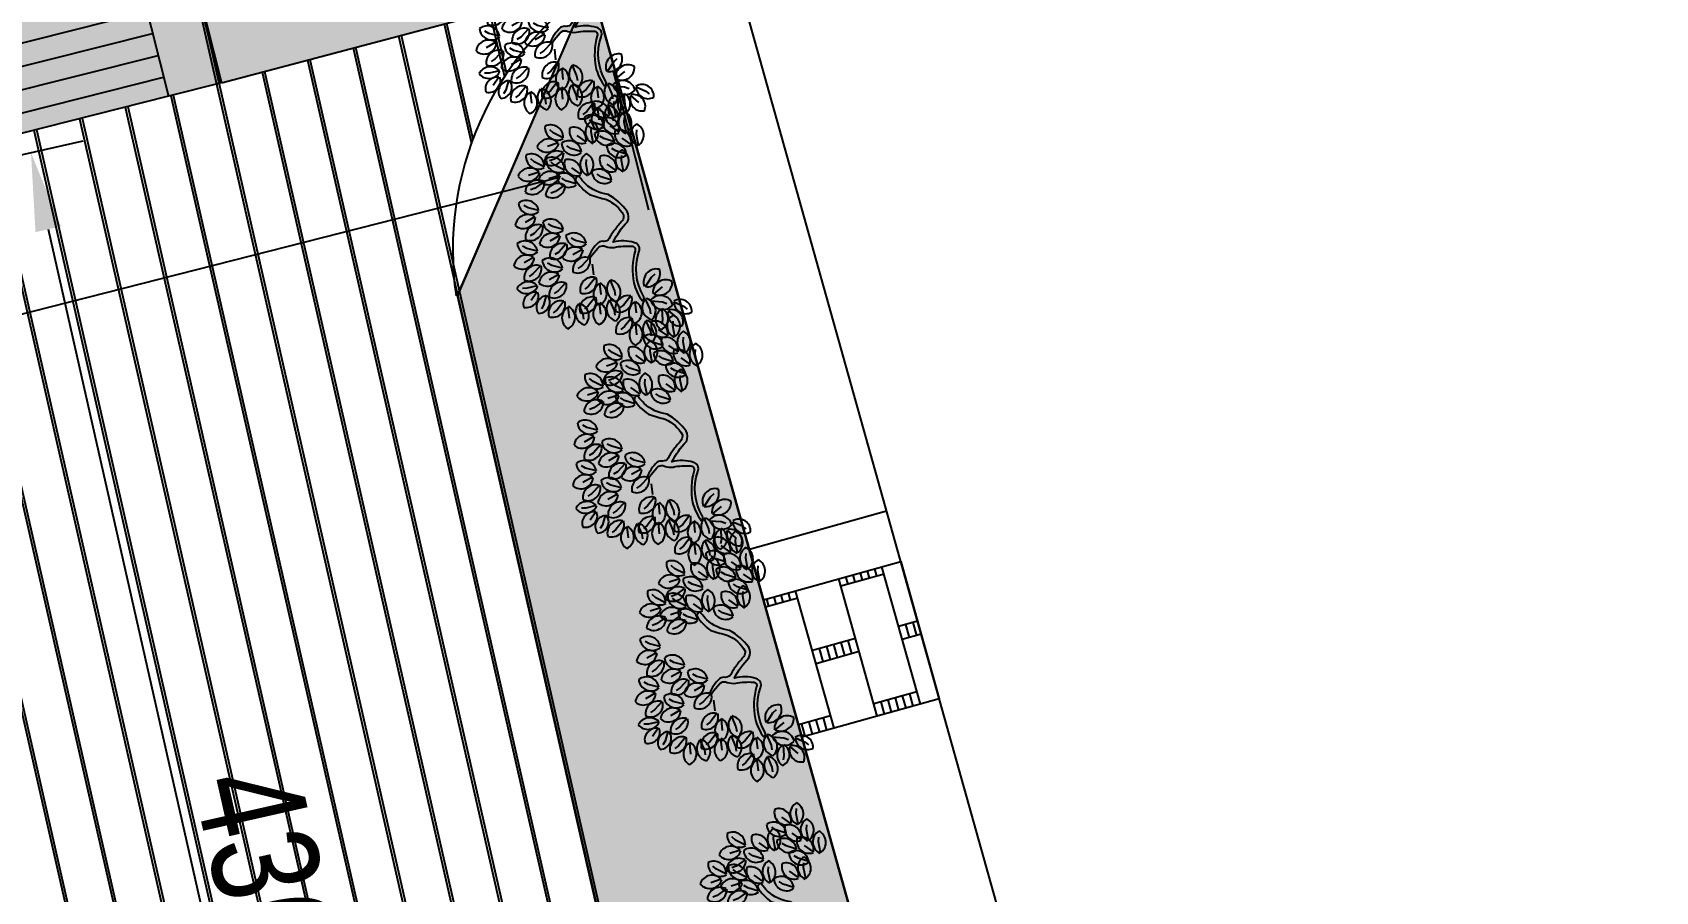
# Model space of a CAD drawing. Header units: millimetres. Extents: x 97194 to 152491, y 18573 to 58496.
# Drawn here: x 147818 to 152370, y 30747 to 33157 of the extents above; entities that cross this region are included whole.
import ezdxf

# ---------------------------------------------------------------- set-up
doc = ezdxf.new("R2010")
doc.units = ezdxf.units.MM
for name, color, linetype in [('dwgmodels.com', 7, 'Continuous'), ('floor hatch', 252, 'Continuous'), ('wall', 5, 'Continuous')]:
    doc.layers.add(name, color=color, linetype=linetype)
doc.styles.add('KOTE', font='romrust.shx', dxfattribs={"width": 0.8})
doc.dimstyles.new('dwgmodels.com100', dxfattribs={"dimscale": 50, "dimtxt": 6, "dimasz": 4.4, "dimexe": 3, "dimexo": 5, "dimgap": 1, "dimtad": 1, "dimtoh": 1, "dimdec": 0, "dimzin": 9, "dimdsep": 46, "dimtxsty": 'KOTE', "dimblk": 'ARCHTICK', "dimcen": 0, "dimdle": 3, "dimclrd": 4, "dimclre": 4, "dimclrt": 3, "dimadec": 0, "dimazin": 0, "dimtfac": 0.6666666666666667, "dimtdec": 0, "dimtix": 1, "dimtmove": 1, "dimatfit": 0, "dimfxl": 1, "dimtvp": 1, "dimtolj": 1, "dimarcsym": 0})

# ---------------------------------------------------------------- blocks, each defined once
blk = doc.blocks.new('вьющиеся')
at = {"layer": 'dwgmodels.com', "true_color": 0x885006}
h = blk.add_hatch(color=34, dxfattribs=at)
edge = h.paths.add_edge_path()
edge.add_arc((59.01893045773613, -1.393516489133617), 18.56894469290684, 353.6493655564673, 454.2706511812595)
edge.add_arc((58.5949873024656, -91.66228948679418), 108.7903849195224, 90.50499530692169, 122.5886893207461)
edge.add_arc((221.0817415534257, -32.30535772075746), 223.4295696316134, 153.7403847532178, 171.6865461801227, ccw=False)
edge.add_arc((-11.07540363713633, 71.22827548654095), 32.12847141369587, 351.6248583297019, 406.1680964990026)
edge.add_arc((-90.5142463856173, -49.65387923173694), 176.3339116694611, 54.78222821312671, 78.23651120619306)
edge.add_arc((-76.73755843726394, 234.9819257966301), 114.1789604827591, 245.37326279673448, 281.19765947896104, ccw=False)
edge.add_arc((488.4318201948772, 1185.397433394312), 1219.351066196604, 238.5914328339075, 239.8331360151765, ccw=False)
edge.add_arc((-149.3877490344021, 140.8324873657584), 4.548328918639369, 58.59143283383933, 154.0151437798957)
edge.add_arc((-140.1557034374855, 136.3327380519695), 14.8185971619865, 154.0151437799126, 193.3444888445926)
edge.add_arc((-57.5312555829878, 256.1672431538536), 156.8727435720315, 231.7853489401637, 252.7503119944708)
edge.add_arc((-926.6394989795081, 29538.00937640079), 29443.15208263465, 271.6009513975933, 271.6971287576019)
edge.add_arc((-64.96092885300459, 5.456854078674951), 102.8343846334329, 47.47827711355421, 84.24352490137949, ccw=False)
edge.add_arc((-21.46795179357287, 70.7858699082717), 28.03494742560232, -10.24267817207948, 21.911910462327512, ccw=False)
edge.add_arc((455.9028264851222, -129.346226064943), 490.2925076159547, 156.5454459024302, 160.3252847691671)
edge.add_arc((161.934117288838, -24.23652702350228), 178.0976152504457, 160.3252847692337, 170.0518323537973)
edge.add_arc((-29.50930375617463, 9.599560086167912), 16.31475369010367, 283.67085360326587, 349.1593795569934, ccw=False)
edge.add_arc((-22.69595212655258, -26.3310979188791), 20.29475453142324, 98.37928229869551, 142.3266056790057)
edge.add_arc((56.3339862578141, -68.85356140830481), 109.8161892488046, 149.9893346214399, 176.7618125076315)
edge.add_line((-53.30686360296386, -62.65037972986829), (-48.13623094506329, -62.18641306086647))
edge.add_line((-48.13623094506329, -62.18641306086647), (-44.90173068943841, -52.01349391404437))
edge.add_line((-44.90173068943841, -52.01349391404437), (-35.43831097519433, -28.92718445955325))
edge.add_arc((-19.254066791691, -35.56134553099764), 17.4911935817179, 110.63384437140971, 157.7105505029729, ccw=False)
edge.add_arc((-17.9824166525359, -38.9384575386357), 21.09979159043791, 84.4018399039104, 110.63384437143841, ccw=False)
edge.add_arc((-15.97654284060991, 39.8978830812739), 57.83720755211228, 270.0519398945743, 294.0573379785903)
edge.add_arc((102.935197613624, -185.1415493711756), 196.851376929325, 104.41019909156, 118.9663686255818, ccw=False)
edge.add_arc((56.61811786123144, -3.733959984423564), 9.628736151955932, -0.8289738519163166, 106.110013433332, ccw=False)
edge.add_arc((256.857797984645, 2.564673686763854), 190.7206418565809, 181.9344361566474, 209.158522078184)
edge.add_arc((209.4064862657979, -17.48112590836899), 139.6286391437563, 211.4628526725496, 234.8588878767945)
edge.add_arc((114.5575023935089, -117.9311187353014), 19.95406616039065, 316.5236384048595, 331.7647026022757)
edge.add_arc((116.4222928059753, -128.58881227647), 15.76208034221561, 4.430263966623673, 44.80068356554362)
edge.add_arc((226.3012011023093, -6.056356655779382), 148.850137117691, 178.9957318862348, 228.4672817552065, ccw=False)
at = {"layer": 'dwgmodels.com', "color": 0}
for p, q in [((-115.5941662728292, 363.7792360187705), (-118.822178833987, 376.6225640379234)), ((-120.6497855252092, 332.5814187822361), (-150.3389716876409, 341.6522647917263)), ((-100.6570280399028, 336.5650866861943), (-115.5941662728292, 363.7792360187705)), ((-74.14287919968774, 329.5982004671787), (-77.37089176084555, 342.4415284863317)), ((-59.20574096676137, 302.3840511346025), (-74.14287919968774, 329.5982004671787)), ((-31.11749261738441, 307.410510722646), (-34.34550517854223, 320.253838741799)), ((-155.841365587592, 302.2111723178641), (-168.6858597794053, 305.4345414650998)), ((-153.862274336323, 274.9535186311805), (-157.0902869018464, 287.7968466503335)), ((-124.7989070442127, 302.5174239145672), (-155.841365587592, 302.2111723178641)), ((-138.9251361077622, 247.7393692996957), (-153.862274336323, 274.9535186311805)), ((-79.19849845206772, 298.4003832306444), (-108.8876846144994, 307.4712292401346)), ((-36.1731118697644, 276.2126934872031), (-65.86229803219612, 285.2835394956019)), ((-16.18035438445804, 280.1963613911612), (-31.11749261738441, 307.410510722646)), ((-254.3845060310996, 239.8209347645279), (-266.5649482136796, 245.0178538486471)), ((-223.677787854147, 235.2574403617), (-254.3845060310996, 239.8209347645279)), ((-158.917893588703, 243.7557013957376), (-188.6070797511347, 252.8265474041364)), ((-114.3900785144506, 268.0301367662723), (-127.2345727062639, 271.253505913508)), ((-83.34761997107125, 268.3363883629754), (-114.3900785144506, 268.0301367662723)), ((-71.36469193214725, 245.8424470217396), (-84.20918612396054, 249.0658161689753)), ((-40.32223338876793, 246.1486986184427), (-71.36469193214725, 245.8424470217396)), ((-48.64246714864566, 225.4060087639191), (-51.87047971416905, 238.2493367819807)), ((-232.5968902689492, 216.9263309068883), (-257.7767127106636, 198.7685622033569)), ((-211.1639762792474, 195.4393768469417), (-229.6945440263225, 170.5326291369674)), ((-194.1094736510859, 213.3854549302741), (-206.9539678428991, 216.6088240775098)), ((-163.0670151120721, 213.6917065269772), (-194.1094736510859, 213.3854549302741)), ((-139.5204788103438, 184.4412369898309), (-142.7484913758672, 197.2845650078925)), ((-124.5833405774174, 157.2270876572547), (-139.5204788103438, 184.4412369898309)), ((-53.69808640102565, 194.2081915273848), (-83.38727256782295, 203.279037536875)), ((-33.70532892008487, 198.1918594313429), (-48.64246714864566, 225.4060087639191)), ((-279.8849180777761, 145.8605662029258), (-292.0653602603561, 151.057485287045)), ((-249.1781999008235, 141.2970718000979), (-279.8849180777761, 145.8605662029258)), ((-229.6945440263225, 170.5326291369674), (-240.029906017342, 162.2530499114037)), ((-222.5177359694935, 154.4058250908238), (-234.6981781520735, 159.6027441749429)), ((-191.811017792541, 149.8423306879959), (-222.5177359694935, 154.4058250908238)), ((-144.5760980627238, 153.2434197532966), (-174.2652842251555, 162.3142657627868)), ((-88.88966646777408, 163.8379450630127), (-101.7341606595874, 167.0613142102484)), ((-57.84720792439475, 164.1441966586244), (-88.88966646777408, 163.8379450630127)), ((-258.0973023156257, 122.9659623463776), (-283.2771247573401, 104.8081936417548)), ((-236.6643883302895, 101.4790082853397), (-255.194956072999, 76.57226057536536)), ((-200.7301202073431, 131.5112212342756), (-225.9099426490575, 113.3534525296527)), ((-179.2972062176414, 110.0242671732376), (-197.8277739603509, 85.1175194632633)), ((-179.7676781251066, 122.8731732889246), (-192.6121723169199, 126.0965424361602)), ((-148.7252195817273, 123.1794248845363), (-179.7676781251066, 122.8731732889246)), ((-255.194956072999, 76.57226057536536), (-265.5303180683841, 68.29268134980157)), ((-197.8277739603509, 85.1175194632633), (-208.1631359557359, 76.83794023769951)), ((-256.6573605494777, 17.51491029290992), (-269.6608640064806, 20.02091059994927)), ((-225.6796719928825, 19.54242949696709), (-256.6573605494777, 17.51491029290992)), ((-230.5242550792609, -0.2593375061151164), (-251.2990757590596, -23.32738571448499)), ((-217.8849620614055, -44.99240636713876), (-226.2376068727899, -55.26880964634256)), ((-205.0352642007492, -16.73265960006756), (-217.8849620614055, -44.99240636713876)), ((-175.2081872968556, -11.14745268450133), (-188.2116907538584, -8.641452378553367)), ((-144.2304987402604, -9.119933481535554), (-175.2081872968556, -11.14745268450133)), ((-149.0750818266388, -28.92170048461776), (-169.8499025064375, -51.98974869189624)), ((-123.5860909481271, -45.39502257857021), (-136.4357888087834, -73.65476934455)), ((-101.8901301621081, -28.23797046029722), (-114.8936336191109, -25.73197015434926)), ((-70.91244160551287, -26.21045125733144), (-101.8901301621081, -28.23797046029722)), ((-224.9086554395471, -91.78400504123783), (-237.91215889655, -89.27800473528987)), ((-193.9309668829519, -89.75648583827206), (-224.9086554395471, -91.78400504123783)), ((-136.4357888087834, -73.65476934455), (-144.7884336201678, -83.9311726248452)), ((-75.75702469189127, -46.01221826041365), (-96.53184537169, -69.08026646769213)), ((-63.11773167403589, -90.74528712034589), (-71.47037648542027, -101.0216904006411)), ((-50.26803381337959, -62.48554035436609), (-63.11773167403589, -90.74528712034589)), ((-36.62167453444272, -77.15842064853132), (-23.88895850458357, -104.5182407723514)), ((124.6151603787002, -90.84605802953956), (132.7593237364927, -59.78681374717053)), ((132.7593237364927, -59.78681374717053), (139.472051514851, -47.8472679867009)), ((153.4852867741865, -103.1697013432604), (170.6180761422293, -76.01327336150644)), ((-198.7755499693303, -109.5582528413543), (-219.550370649129, -132.6263010486327)), ((-173.2865590908186, -126.0315749353067), (-186.1362569514749, -154.2913217012865)), ((-143.3414172352495, -115.3396443877609), (-156.3449206922523, -112.833644081813)), ((-112.3637286786543, -113.3121251847951), (-143.3414172352495, -115.3396443877609)), ((-117.2083117650327, -133.1138921878774), (-137.9831324448314, -156.1819403951558)), ((-16.33634547911061, -109.5899377592032), (-27.00211358028173, -138.7441726709694)), ((-0.1820468358782819, -122.0245104100213), (12.5213125647424, -150.3503410643061)), ((25.18775221829128, -105.3682115128067), (45.84298121331085, -128.5434038006242)), ((45.84298121331085, -128.5434038006242), (51.86673105340742, -140.3368586629695)), ((93.64074022301065, -128.36701978985), (82.9749721262051, -157.5212547005249)), ((135.1648379204125, -124.1452935434536), (155.8200669154321, -147.3204858301797)), ((152.0183818225196, -124.2039354018671), (183.2400551516475, -116.7065247284809)), ((183.2400551516475, -116.7065247284809), (196.9345035351143, -116.9813894702129)), ((207.0864046297647, -134.9783372540442), (234.2064616619173, -146.7018477679558)), ((214.1945353970659, -106.9825632805914), (243.5875890819734, -109.9803269828881)), ((243.5875890819734, -109.9803269828881), (255.3948289117689, -114.3893014427631)), ((-186.1362569514749, -154.2913217012865), (-194.4889017628593, -164.5677249815817)), ((-104.5690187471773, -177.8469610478096), (-112.9216635585617, -188.1233643281048)), ((-91.71932088652102, -149.5872142818298), (-104.5690187471773, -177.8469610478096)), ((-27.00211358028173, -138.7441726709694), (-34.54995814540598, -149.6254033971964)), ((-0.3854704526456771, -162.5105761361665), (-11.0512385538168, -191.6648110468414)), ((15.76882819058665, -174.9451487858933), (28.47218759120733, -203.2709794412694)), ((41.13862724475621, -158.2888498886787), (61.79385623977578, -181.4640421764962)), ((61.79385623977578, -181.4640421764962), (67.81760607987235, -193.2574970388414)), ((82.9749721262051, -157.5212547005249), (75.42712755671528, -168.4024854278432)), ((109.7950388706086, -140.8015924395768), (122.4983982712292, -169.127423094953)), ((155.8200669154321, -147.3204858301797), (161.8438167555287, -159.1139406925249)), ((187.7549530457618, -136.6289253960458), (199.0008161548321, -163.9505057900278)), ((199.0008161548321, -163.9505057900278), (200.6938200283475, -176.4398494894449)), ((-189.5980889138154, -197.8801678024793), (-201.6004116682307, -201.8798234478636)), ((-164.3437400111434, -182.185995761658), (-189.5980889138154, -197.8801678024793)), ((-160.1600254478835, -199.6629078031146), (-168.0351476432843, -226.924927647171)), ((-131.8076971933333, -200.7364695443284), (-130.8383000171016, -228.3860674417992)), ((-80.10486559364654, -200.1022194016441), (-90.77063369045209, -229.256454312319)), ((-63.95056694604864, -212.5367920513709), (-51.24720754542795, -240.8626227067471)), ((-38.58076789624465, -195.8804931552477), (-17.92553890122508, -219.0556854419738)), ((-11.0512385538168, -191.6648110468414), (-18.59908311894105, -202.5460417730683)), ((-17.92553890122508, -219.0556854419738), (-11.90178906112851, -230.849140304319)), ((103.7181056540721, -215.5765442504089), (96.17026108894788, -226.4577749777272)), ((114.3838737552433, -186.4223093397341), (103.7181056540721, -215.5765442504089)), ((130.5381723984756, -198.8568819894608), (143.2415317990963, -227.182712644837)), ((155.9079714526451, -182.2005830933376), (176.5632004476647, -205.3757753800637)), ((176.5632004476647, -205.3757753800637), (182.5869502877613, -217.169230242409)), ((-130.8383000171016, -228.3860674417992), (-133.5863936329115, -240.1192722662854)), ((-90.77063369045209, -229.256454312319), (-98.31847825994191, -240.1376850396373))]:
    blk.add_line(p, q, dxfattribs=at)
at = {"layer": 'dwgmodels.com', "color": 36, "true_color": 0x85390a}
blk.add_lwpolyline([(77.47392851086624, -3.447477021178202), (77.47392851086624, -3.447477021178202), (77.47392851086624, -3.447477021178202), (77.47392851086624, -3.447477021178202, 0.4696121726580291), (57.63613967028505, 17.12386984497061, 0.1409132508738313), (-1.455191522836685e-11, -3.637978807091713e-12, -0.3482981340148051), (-1.455191522836685e-11, -3.637978807091713e-12, -0.0784653410446178), (20.71043752906553, 66.54864123398875, 0.2425871351411804), (11.17500724544516, 94.40494243708963, 0.1026973892221836), (-54.56465750221105, 122.9765800266723, 0.161708903649802), (-54.56465750221105, 122.9765800266723, -0.1575991004966241), (-124.3165071864933, 131.1884835527126, -0.005418005225259402), (-147.0174453940999, 144.7143627636688, 0.442219060232977), (-153.4762868380494, 142.8252629628078, 0.1733112622688968), (-154.5741977519792, 132.9125270128388, 0.09173292553561146), (-104.0497302309523, 106.3503909901447, 0.168063736147816), (-104.0497302309523, 106.3503909901447, 0.0004196529241415106), (-54.64658823076752, 107.7726643939204, -0.161809049034518), (4.541714538368979, 81.24796981495092, -0.141228743120558), (6.120214702401427, 65.80075741739347, 0.01649415389469861), (-5.766019217073335, 35.72533396992003, 0.04246556886753357), (-13.48570058378391, 6.531119221086556, -0.2937875509911392), (-25.65341143999831, -6.252988050167914, 0.1941417902769834), (-38.7594008101878, -13.92776458145454, 0.1173512580353163), (-53.30686360296386, -62.65037972986829), (-48.13623094506329, -62.18641306086647), (-44.90173068943841, -52.01349391404437), (-35.43831097519433, -28.92718445955325, -0.208349497319801), (-25.41786744176352, -19.19218506201651, -0.1149611785277163), (-15.92411213669402, -17.93930070603892, 0.1051280491035865), (7.600832848911523, -12.91546686948277, 0.0001694764037854971), (7.600832848911523, -12.91546686948277, -0.0635988120566426), (53.94631148570625, 5.516662187932525, -0.5037076861044436), (66.24584622766997, -3.873266790036723, -0.0909255998408116), (66.24584622766997, -3.873266790036723, 0.1193493709994717), (90.30622509175737, -90.35968693568793, 0.1024405614970092), (129.037336168185, -131.6606187331527, 0.3784518839008139), (129.037336168185, -131.6606187331527, 0.06659989567669543), (132.1372774659685, -127.3712598748716, 0.1779939691214753), (127.6064712571824, -117.4821778138612, -0.2192767690643543), (77.47392851086624, -3.447477021178202, 0.08994844044933756), (77.47392851086624, -3.447477021189115, -0.2735329866016913), (77.47392851086624, -3.447477021178202, 0.4696121726504104), (57.63613967028505, 17.12386984497061, 0.1409132508751857), (0, 0, 0.4691548417552131), (-1.455191522836685e-11, -3.637978807091713e-12, -10.86774287616251)], format="xyb", dxfattribs=at)
at = {"layer": 'dwgmodels.com', "color": 0}
for centre, major_axis, ratio, start_param, end_param in [((-155.6861974648637, 327.5933884478109), (-25.02429427818629, 25.02429427818629), 0.9999999999999659, 4.068407539953973, 6.117418850913959), ((-98.24495691577613, 369.1238864365987), (24.47824740265721, 24.47824740265721), 0.9999999999998933, 1.618070594528278, 3.827189439670679), ((-129.2344822476007, 357.4399452340986), (25.02429427818936, 25.02429427818936), 0.9999999999998498, 4.866905457718992, 6.915916768668856), ((-156.6992200940585, 287.1942181257582), (-25.02429427818666, 25.02429427818666), 0.9999999999999883, 4.374792422431264, 6.423803733387313), ((-141.6409894620738, 357.5866759366436), (24.47824740265721, 24.47824740265721), 0.9999999999999432, 2.390369003558648, 4.599487848714222), ((-114.2349103917222, 293.4123528962191), (-25.02429427818629, 25.02429427818629), 0.9999999999999659, 4.068407539953973, 6.117418850913959), ((-100.1897023889323, 323.4056403850518), (24.47824740265721, 24.47824740265721), 0.9999999999999432, 2.390369003558648, 4.599487848714222), ((-56.7936698426347, 334.9428508850069), (24.47824740265721, 24.47824740265721), 0.9999999999998933, 1.618070594528278, 3.827189439670679), ((-87.78319517445925, 323.2589096825068), (25.02429427818936, 25.02429427818936), 0.9999999999998498, 4.866905457718992, 6.915916768668856), ((-13.76828326033137, 312.7551611404742), (24.47824740265721, 24.47824740265721), 0.9999999999998933, 1.618070594528278, 3.827189439670679), ((-44.75780859215592, 301.0712199390655), (25.02429427818936, 25.02429427818936), 0.9999999999998498, 4.866905457718992, 6.915916768668856), ((-193.9543055283575, 238.7676710613123), (-25.02429427818629, 25.02429427818629), 0.9999999999999659, 4.068407539953973, 6.117418850913959), ((-152.3544860800466, 320.02695253005), (24.47824740265905, 24.47824740265904), 0.999999999999657, 2.696753886040869, 4.90587273117854), ((-136.5130649836356, 280.2981690490087), (24.47824740265721, 24.47824740265721), 0.9999999999998933, 1.618070594528278, 3.827189439670679), ((-167.5025903110945, 268.6142278465086), (25.02429427818936, 25.02429427818936), 0.9999999999998498, 4.866905457718992, 6.915916768668856), ((-115.2479330209171, 253.0131825741664), (-25.02429427818666, 25.02429427818666), 0.9999999999999883, 4.374792422431264, 6.423803733387313), ((-110.9031990069052, 285.8459169784583), (24.47824740265905, 24.47824740265904), 0.999999999999657, 2.696753886040869, 4.90587273117854), ((-71.2095238094189, 271.2246631527778), (-25.02429427818629, 25.02429427818629), 0.9999999999999659, 4.068407539953973, 6.117418850913959), ((-57.16431580662902, 301.2179506416105), (24.47824740265721, 24.47824740265721), 0.9999999999999432, 2.390369003558648, 4.599487848714222), ((-257.5856898227794, 225.1240898692304), (25.02429427818855, 25.02429427818855), 0.9999999999999354, 5.788187854483414, 7.837199165435041), ((-248.1480762421124, 256.8699023800109), (-24.47824740265613, 24.47824740265613), 0.9999999999998147, 0.9685566645020742, 3.177675509648775), ((-194.9673281575524, 198.3685007392596), (-25.02429427818666, 25.02429427818666), 0.9999999999999883, 4.374792422431264, 6.423803733387313), ((-179.9090975299332, 268.7609585490536), (24.47824740265721, 24.47824740265721), 0.9999999999999432, 2.390369003558648, 4.599487848714222), ((-72.22254643861379, 230.8254928307251), (-25.02429427818666, 25.02429427818666), 0.9999999999999883, 4.374792422431264, 6.423803733387313), ((-67.87781242460187, 263.6582272339256), (24.47824740265905, 24.47824740265904), 0.999999999999657, 2.696753886040869, 4.90587273117854), ((-31.2932577959582, 230.7506591817473), (24.47824740265721, 24.47824740265721), 0.9999999999998933, 1.618070594528278, 3.827189439670679), ((-62.28278312341718, 219.0667179792472), (25.02429427818936, 25.02429427818936), 0.9999999999998498, 4.866905457718992, 6.915916768668856), ((-249.8145335936424, 186.007350221651), (-25.02429427818499, 25.02429427818499), 0.9999999999999725, -1.29349537046307, 0.7555159405006644), ((-265.2059908025403, 215.3325647473212), (-24.47824740265612, 24.47824740265612), 0.9999999999999272, 1.740855073527764, 3.949973918683051), ((-218.2542039474793, 160.7672081821038), (25.02429427818815, 25.02429427818814), 0.9999999999999108, 0.5836858388158783, 2.632697149774139), ((-241.7737745054619, 184.0844756626284), (24.47824740265448, 24.47824740265448), 0.9999999999999337, 3.618036282815516, 5.827155127957925), ((-190.6225941435405, 231.2012351424601), (24.47824740265905, 24.47824740265904), 0.999999999999657, 2.696753886040869, 4.90587273117854), ((-179.6125100023783, 148.2553894188713), (-25.02429427818629, 25.02429427818629), 0.9999999999999659, 4.068407539953973, 6.117418850913959), ((-122.1712694576563, 189.7858874076592), (24.47824740265721, 24.47824740265721), 0.9999999999998933, 1.618070594528278, 3.827189439670679), ((-153.1607947851153, 178.101946205159), (25.02429427818936, 25.02429427818936), 0.9999999999998498, 4.866905457718992, 6.915916768668856), ((-89.74752097424062, 148.8209908709068), (-25.02429427818666, 25.02429427818666), 0.9999999999999883, 4.374792422431264, 6.423803733387313), ((-88.73449834068015, 189.2201611929595), (-25.02429427818629, 25.02429427818629), 0.9999999999999659, 4.068407539953973, 6.117418850913959), ((-74.68929034225584, 219.2134486817922), (24.47824740265721, 24.47824740265721), 0.9999999999999432, 2.390369003558648, 4.599487848714222), ((-283.0861018738215, 131.1637213087197), (25.02429427818855, 25.02429427818855), 0.9999999999999354, 5.788187854483414, 7.837199165435041), ((-273.6484882887889, 162.9095338184088), (-24.47824740265613, 24.47824740265613), 0.9999999999998147, 0.9685566645020742, 3.177675509648775), ((-217.9477635320363, 100.5922405479469), (-25.02429427818499, 25.02429427818499), 0.9999999999999725, -1.29349537046307, 0.7555159405006644), ((-225.7189197611733, 139.7089801966176), (25.02429427818855, 25.02429427818855), 0.9999999999999354, 5.788187854483414, 7.837199165435041), ((-216.2813061761408, 171.4547927063068), (-24.47824740265613, 24.47824740265613), 0.9999999999998147, 0.9685566645020742, 3.177675509648775), ((-180.6255326315732, 107.8562190968187), (-25.02429427818666, 25.02429427818666), 0.9999999999999883, 4.374792422431264, 6.423803733387313), ((-165.567302003954, 178.2486769077041), (24.47824740265721, 24.47824740265721), 0.9999999999999432, 2.390369003558648, 4.599487848714222), ((-85.40278695586312, 181.6537252751987), (24.47824740265905, 24.47824740265904), 0.999999999999657, 2.696753886040869, 4.90587273117854), ((-275.3149456403189, 92.04698166004891), (-25.02429427818499, 25.02429427818499), 0.9999999999999725, -1.29349537046307, 0.7555159405006644), ((-290.7064028535824, 121.3721961857191), (-24.47824740265612, 24.47824740265612), 0.9999999999999272, 1.740855073527764, 3.949973918683051), ((-243.7546159941558, 66.8068396205017), (25.02429427818815, 25.02429427818814), 0.9999999999999108, 0.5836858388158783, 2.632697149774139), ((-267.2741865521384, 90.12410710102631), (24.47824740265448, 24.47824740265448), 0.9999999999999337, 3.618036282815516, 5.827155127957925), ((-233.3392207409343, 129.917455073617), (-24.47824740265612, 24.47824740265612), 0.9999999999999272, 1.740855073527764, 3.949973918683051), ((-186.3874338815076, 75.35209850839965), (25.02429427818815, 25.02429427818814), 0.9999999999999108, 0.5836858388158783, 2.632697149774139), ((-209.9070044438558, 98.66936598892426), (24.47824740265448, 24.47824740265448), 0.9999999999999337, 3.618036282815516, 5.827155127957925), ((-176.2807986175612, 140.6889535011105), (24.47824740265905, 24.47824740265904), 0.999999999999657, 2.696753886040869, 4.90587273117854), ((-256.6809941505635, 2.473491843291413), (-25.02429427818992, 25.02429427818992), 0.9999999999996679, 4.430284902096977, 6.479296213054324), ((-254.1639829302294, 35.4966627482172), (24.47824740265757, 24.47824740265756), 0.9999999999997962, 2.752246365706637, 4.961365210853971), ((-240.8203518440569, -34.11817681980392), (25.02429427818857, 25.02429427818857), 0.9999999999999787, 0.4901943307554941, 2.539205641707769), ((-175.2318208979414, -26.18887113521123), (-25.02429427818992, 25.02429427818992), 0.9999999999996679, 4.430284902096977, 6.479296213054324), ((-262.0604167823767, -8.707061069701012), (-24.47824740265742, 24.47824740265743), 0.9999999999998989, 1.953748447954429, 4.162867293097495), ((-204.6395784884662, -52.1201438433236), (-25.02429427818885, 25.02429427818885), 0.9999999999997492, -0.7742171135722651, 1.274794197389073), ((-232.5548416746169, -34.29871732250103), (24.47824740265753, 24.47824740265753), 0.9999999999997478, 3.830929657216676, 6.040048502374399), ((-172.7148096776073, 6.834299769714562), (24.47824740265757, 24.47824740265756), 0.9999999999997962, 2.752246365706637, 4.961365210853971), ((-159.3711785914347, -62.78053979721517), (25.02429427818857, 25.02429427818857), 0.9999999999999787, 0.4901943307554941, 2.539205641707769), ((-180.6112435297546, -37.36942404820365), (-24.47824740265742, 24.47824740265743), 0.9999999999998989, 1.953748447954429, 4.162867293097495), ((-123.1904052358441, -80.78250682182625), (-25.02429427818885, 25.02429427818885), 0.9999999999997492, -0.7742171135722651, 1.274794197389073), ((-151.1056684219948, -62.96108029991228), (24.47824740265753, 24.47824740265753), 0.9999999999997478, 3.830929657216676, 6.040048502374399), ((-101.9137637631939, -43.27938891100712), (-25.02429427818992, 25.02429427818992), 0.9999999999996679, 4.430284902096977, 6.479296213054324), ((-99.39675254285976, -10.25621800608133), (24.47824740265757, 24.47824740265756), 0.9999999999997962, 2.752246365706637, 4.961365210853971), ((-86.05312145668722, -79.87105757301106), (25.02429427818857, 25.02429427818857), 0.9999999999999787, 0.4901943307554941, 2.539205641707769), ((149.5877662047424, -68.11567094436396), (-25.31822542904535, 25.31822542904536), 0.9999999999999887, -0.7111446072104658, 1.497974237929608), ((118.0080840407318, -54.84318367770538), (-25.88301005852666, 25.88301005852666), 0.9999999999997689, 2.537690255971103, 4.586701566919499), ((-224.9322890406329, -106.8254234908563), (-25.02429427818992, 25.02429427818992), 0.9999999999996679, 4.430284902096977, 6.479296213054324), ((-222.4152778202988, -73.80225258702194), (24.47824740265757, 24.47824740265756), 0.9999999999997962, 2.752246365706637, 4.961365210853971), ((-107.2931863950071, -54.45994182399954), (-24.47824740265742, 24.47824740265743), 0.9999999999998989, 1.953748447954429, 4.162867293097495), ((-49.872348096731, -97.87302459762213), (-25.02429427818885, 25.02429427818885), 0.9999999999997492, -0.7742171135722651, 1.274794197389073), ((-77.78761128724727, -80.05159807570817), (24.47824740265753, 24.47824740265753), 0.9999999999997478, 3.830929657216676, 6.040048502374399), ((184.1507221484353, -89.02994843910346), (-25.31822542905011, 25.31822542905011), 0.9999999999997636, -1.017529489700861, 1.191589355458272), ((158.0448665204603, -66.85068907853929), (-25.88301005852294, 25.88301005852294), 0.9999999999999134, 2.231305373491853, 4.280316684447997), ((-209.0716467341263, -143.4170921539517), (25.02429427818857, 25.02429427818857), 0.9999999999999787, 0.4901943307554941, 2.539205641707769), ((-230.3117116724461, -118.0059764049402), (-24.47824740265742, 24.47824740265743), 0.9999999999998989, 1.953748447954429, 4.162867293097495), ((-172.8908733785356, -161.4190591785627), (-25.02429427818885, 25.02429427818885), 0.9999999999997492, -0.7742171135722651, 1.274794197389073), ((-200.8061365646863, -143.5976326566488), (24.47824740265753, 24.47824740265753), 0.9999999999997478, 3.830929657216676, 6.040048502374399), ((-143.3650508363353, -130.3810628384708), (-25.02429427818992, 25.02429427818992), 0.9999999999996679, 4.430284902096977, 6.479296213054324), ((-140.8480396160012, -97.35789193354503), (24.47824740265757, 24.47824740265756), 0.9999999999997962, 2.752246365706637, 4.961365210853971), ((-127.5044085298287, -166.9727315004748), (25.02429427818857, 25.02429427818857), 0.9999999999999787, 0.4901943307554941, 2.539205641707769), ((-148.7444734681485, -141.5616157514633), (-24.47824740265742, 24.47824740265743), 0.9999999999998989, 1.953748447954429, 4.162867293097495), ((-13.25353397555591, -144.8451059120016), (25.02429427818823, 25.02429427818822), 0.9999999999997832, 0.8726191356683786, 2.921630446616246), ((-42.44196639196889, -129.1958063996317), (-24.47824740265855, 24.47824740265856), 0.9999999999997449, 2.336173252856323, 4.545292097998852), ((26.62667097752274, -145.1269617383259), (-25.02429427818835, 25.02429427818835), 0.999999999999963, 0.07412121789599713, 2.123132528860751), ((-5.201081394669018, -154.2844363290824), (-24.47824740265815, 24.47824740265816), 0.9999999999999234, 3.108471661899372, 5.317590507034623), ((57.71601188021305, -119.3089048806469), (-25.02429427819056, 25.02429427819056), 0.9999999999997186, 0.3805061003771322, 2.429517411335622), ((30.13249380451452, -137.6396084287007), (24.47824740265669, 24.47824740265669), 0.9999999999999952, 4.985652871168528, 7.194771716315912), ((96.72355172656535, -163.6221879426485), (25.02429427818823, 25.02429427818822), 0.9999999999997832, 0.8726191356683786, 2.921630446616246), ((67.53511931451794, -147.9728884302785), (-24.47824740265855, 24.47824740265856), 0.9999999999997449, 2.336173252856323, 4.545292097998852), ((167.6930975823343, -138.0859869102023), (-25.02429427819056, 25.02429427819056), 0.9999999999997186, 0.3805061003771322, 2.429517411335622), ((140.1095795066358, -156.4166904593476), (24.47824740265669, 24.47824740265669), 0.9999999999999952, 4.985652871168528, 7.194771716315912), ((183.8507877313095, -135.4733396873526), (25.31822542905015, 25.31822542905014), 0.9999999999999127, 6.064153735253893, 8.273272580390863), ((180.6272544984968, -101.3699076424855), (-25.88301005852446, 25.88301005852446), 0.9999999999999502, 1.459006964451484, 3.508018275408572), ((182.0255597281648, -167.1682943261585), (23.29672234812831, 23.29672234812831), 0.999999999999852, 4.648160577302702, 6.857279422448181), ((224.2922561795713, -160.8518309279061), (-23.29672234812929, 23.29672234812929), 0.9999999999997692, 3.849662659541824, 6.058781504686689), ((240.7528292721981, -133.9709375623825), (23.81641243210327, 23.81641243210327), 0.9999999999999949, 2.3861085423446, 4.435119853300063), ((238.4029174295865, -126.4616095067067), (-23.29672234812875, 23.29672234812876), 0.9999999999996355, 4.15604754201896, 6.365166387166647), ((245.9892745696852, -95.86781797942604), (23.81641243210365, 23.81641243210365), 0.9999999999999205, 2.69249342481993, 4.741504735775536), ((-183.3394662201026, -209.4877415583069), (29.81806537605827, 16.14358242667399), 0.9150534905423015, 0.5032940851146304, 2.55230539607231), ((-91.323635174238, -184.9746985250858), (-25.02429427818885, 25.02429427818885), 0.9999999999997492, -0.7742171135722651, 1.274794197389073), ((-119.2388983603887, -167.1532720042633), (24.47824740265753, 24.47824740265753), 0.9999999999997478, 3.830929657216676, 6.040048502374399), ((2.697341050909017, -197.7657442878735), (25.02429427818823, 25.02429427818822), 0.9999999999997832, 0.8726191356683786, 2.921630446616246), ((-26.49109136550396, -182.1164447755036), (-24.47824740265855, 24.47824740265856), 0.9999999999997449, 2.336173252856323, 4.545292097998852), ((42.57754600398766, -198.0476001152892), (-25.02429427818835, 25.02429427818835), 0.999999999999963, 0.07412121789599713, 2.123132528860751), ((10.74979363179591, -207.2050747049543), (-24.47824740265815, 24.47824740265816), 0.9999999999999234, 3.108471661899372, 5.317590507034623), ((73.66688690667797, -172.2295432565188), (-25.02429427819056, 25.02429427819056), 0.9999999999997186, 0.3805061003771322, 2.429517411335622), ((46.08336882661388, -190.5602468045727), (24.47824740265669, 24.47824740265669), 0.9999999999999952, 4.985652871168528, 7.194771716315912), ((136.6037566840096, -163.9040437689728), (-25.02429427818835, 25.02429427818835), 0.999999999999963, 0.07412121789599713, 2.123132528860751), ((104.7760043074522, -173.0615183586378), (-24.47824740265815, 24.47824740265816), 0.9999999999999234, 3.108471661899372, 5.317590507034623), ((160.8527130388684, -214.4719800092316), (24.47824740265669, 24.47824740265669), 0.9999999999999952, 4.985652871168528, 7.194771716315912), ((212.5734551460046, -159.3991901233421), (23.81641243210371, 23.81641243210371), 0.9999999999998299, 1.613810133316639, 3.662821444275114), ((-195.0031393062527, -182.8790103568208), (29.16741520182477, 15.7913186366399), 0.9150534905422968, 3.537644529109584, 5.746763374256787), ((-154.7019039310253, -230.4644872284298), (29.81806537609208, 16.14358242663027), 0.9150534905420156, 1.275592494149301, 3.324603805106777), ((-183.2050245008286, -220.561753899794), (29.16741520182702, 15.79131863662669), 0.9150534905424353, 4.309942938142735, 6.519061783290084), ((-116.7029887903918, -227.8393903899014), (29.81806537609718, 16.14358242660705), 0.915053490542308, 1.581977376627975, 3.630988687585621), ((-147.6623264229129, -226.8332361071698), (29.16741520180464, 15.79131863666732), 0.9150534905423432, 4.616327820619322, 6.825446665766501), ((-77.02205409009184, -235.3573875533511), (25.02429427818823, 25.02429427818822), 0.9999999999997832, 0.8726191356683786, 2.921630446616246), ((-106.2104865021392, -219.7080880420726), (-24.47824740265855, 24.47824740265856), 0.9999999999997449, 2.336173252856323, 4.545292097998852), ((-37.14184913264762, -235.6392433807669), (-25.02429427818835, 25.02429427818835), 0.999999999999963, 0.07412121789599713, 2.123132528860751), ((-68.96960150920495, -244.7967179704319), (-24.47824740265815, 24.47824740265816), 0.9999999999999234, 3.108471661899372, 5.317590507034623), ((-6.052508234322886, -209.8211865219964), (-25.02429427819056, 25.02429427819056), 0.9999999999997186, 0.3805061003771322, 2.429517411335622), ((-33.63602631002141, -228.1518900700503), (24.47824740265669, 24.47824740265669), 0.9999999999999952, 4.985652871168528, 7.194771716315912), ((117.466685258798, -221.6774774925325), (25.02429427818823, 25.02429427818822), 0.9999999999997832, 0.8726191356683786, 2.921630446616246), ((88.27825284238497, -206.0281779801626), (-24.47824740265855, 24.47824740265856), 0.9999999999997449, 2.336173252856323, 4.545292097998852), ((157.3468902118766, -221.9593333188568), (-25.02429427818835, 25.02429427818835), 0.999999999999963, 0.07412121789599713, 2.123132528860751), ((125.5191378396848, -231.1168079085219), (-24.47824740265815, 24.47824740265816), 0.9999999999999234, 3.108471661899372, 5.317590507034623), ((188.4362311145669, -196.1412764600864), (-25.02429427819056, 25.02429427819056), 0.9999999999997186, 0.3805061003771322, 2.429517411335622)]:
    blk.add_ellipse(centre, major_axis=major_axis, ratio=ratio, start_param=start_param, end_param=end_param, dxfattribs=at)
blk = doc.blocks.new('*D95')
at = {"color": 4, "lineweight": -2, "transparency": 16777216}
for p, q in [((149446.0624294483, 33048.75214477679), (149545.3155661202, 32659.51058252246)), ((149295.0741953455, 32750.50100153896), (144636.0055206782, 31562.47992472357)), ((144360.6364579392, 31752.01374905684), (144459.8895946112, 31362.77218680251))]:
    blk.add_line(p, q, dxfattribs=at)
at = {"color": 4, "transparency": 16777216}
for points in [[(149286.0144187701, 32786.03077627577), (149304.1339719209, 32714.97122680215), (149508.2528437664, 32804.85966099123)], [(144626.9457441028, 31598.00969946038), (144645.0652972536, 31526.95014998675), (144422.8268722573, 31508.12126527129)]]:
    blk.add_solid(points, dxfattribs=at)
at = {"layer": 'Defpoints', "color": 0, "transparency": 16777216}
for p in [(149384.2912255253, 33291.00060889142), (144298.8652540162, 31994.26221317147), (144422.8268722573, 31508.12126527129)]:
    blk.add_point(p, dxfattribs=at)
at = {"color": 3, "transparency": 16777216, "insert": (146916.1228948734, 32350.28923442297), "char_height": 300, "attachment_point": 5, "rotation": 14.305073399064359, "style": 'KOTE'}
blk.add_mtext('\\A1;5250', dxfattribs=at)
blk = doc.blocks.new('*D96')
at = {"color": 4, "lineweight": -2, "transparency": 16777216}
for p, q in [((145768.2486349823, 32357.49515094403), (147959.8528484084, 32852.52179292914)), ((147862.0100306089, 32604.87934300372), (148725.9610565665, 28779.95650432699)), ((146729.1420718297, 28103.38451075044), (148920.7462852558, 28598.41115273556))]:
    blk.add_line(p, q, dxfattribs=at)
at = {"color": 4, "transparency": 16777216}
for points in [[(147897.7756807353, 32612.95787724454), (147826.2443804825, 32596.80080876291), (147813.538825164, 32819.47324376214)], [(148761.7267066929, 28788.03503856781), (148690.1954064401, 28771.87797008618), (148774.4322620114, 28565.36260356857)]]:
    blk.add_solid(points, dxfattribs=at)
at = {"layer": 'Defpoints', "color": 0, "transparency": 16777216}
for p in [(145524.391929575, 32302.4142356657), (148774.4322620114, 28565.36260356857), (146485.2853664224, 28048.30359547211)]:
    blk.add_point(p, dxfattribs=at)
at = {"color": 3, "transparency": 16777216, "insert": (148489.0709079135, 30736.48265588802), "char_height": 300, "attachment_point": 5, "rotation": 282.72804387335395, "style": 'KOTE'}
blk.add_mtext('\\A1;4360', dxfattribs=at)

msp = doc.modelspace()

# ---------------------------------------------------------------- hatches: boundary and pattern name
at = {"layer": 'dwgmodels.com', "true_color": 0xfde9ba}
msp.add_hatch(color=254, dxfattribs=at).paths.add_polyline_path([(148347.5717101863, 33015.33172919316), (149384.2912255092, 33291.00060894858), (146913.9711051346, 42085.58663483075), (146107.2809494131, 41886.81690108037)])
at = {"layer": 'dwgmodels.com'}
h = msp.add_hatch(dxfattribs=at)
h.set_pattern_fill('BRSTONE', color=256, scale=15, angle=105.6549968794309, style=0)
h.set_pattern_definition([(105.6549968794309, (-901703.7319243774, -961244.6802819209), (-121.0659190746476, -33.92751300362122), []), (195.6549968794309, (-901796.2615052965, -960914.5005026265), (-69.66059634188811, -217.3607237227842), [125.7299999999999, -125.7299999999999]), (195.6549968794309, (-901785.9804407498, -960951.1871447703), (-69.66059634188811, -217.3607237227842), [125.7299999999999, -125.7299999999999]), (105.6549968794309, (-901816.4391584755, -960920.1550881271), (-172.471241807407, 149.5056977155417), [-342.8999999999998, 38.09999999999998]), (105.6549968794309, (-901836.6168116545, -960925.8096736277), (-172.471241807407, 149.5056977155417), [-342.8999999999998, 38.09999999999998]), (105.6549968794309, (-901856.7944648338, -960931.4642591283), (-172.471241807407, 149.5056977155417), [-342.8999999999998, 38.09999999999998]), (105.6549968794309, (-901876.9721180128, -960937.1188446289), (-172.471241807407, 149.5056977155417), [-342.8999999999998, 38.09999999999998]), (105.6549968794309, (-901897.1497711919, -960942.7734301295), (-172.471241807407, 149.5056977155417), [-342.8999999999998, 38.09999999999998])])
h.paths.add_polyline_path([(149867.9775873461, 31565.02870489371), (150253.1391847905, 31672.96638994588), (150361.0768698423, 31287.80479250179), (149975.9152723983, 31179.86710744939)])
at = {"layer": 'floor hatch'}
h = msp.add_hatch(dxfattribs=at)
h.set_pattern_fill('ANSI31', color=256, scale=20, angle=-30.82778998125396, style=0)
h.set_pattern_definition([(14.17221001874604, (-26930.27944933577, 94320.23448905865), (-15.54715903713832, 61.56732774673534), [])])
h.paths.add_polyline_path([(145160.7134228094, 34892.19420910919), (145479.0017180579, 33631.76072767993), (145491.5152241803, 33634.92067430935), (145484.47607692, 33662.79595913764), (145595.5472034347, 33661.19112952663), (145498.5543714405, 33607.04538948112), (145491.5152241803, 33634.92067430937), (145479.0017180579, 33631.76072767994), (145760.5644407778, 32516.76187872332), (145907.9382016833, 32553.97712555238), (145944.663774212, 32408.54249307978), (146599.1196203387, 32573.80756945881), (146562.3940478101, 32719.2422019314), (146707.8286802827, 32755.9677744601), (146744.5542528113, 32610.5331419875), (147399.010098938, 32775.79821836653), (147362.2845264094, 32921.23285083912), (147507.719158882, 32957.95842336777), (147544.4447314107, 32812.52379089519), (148198.9005775374, 32977.78886727422), (148162.1750050087, 33123.22349974682), (147562.3239870403, 35498.65583013267)])
h.paths.add_polyline_path([(147107.387095027, 35064.04258327233, -0.4142135623731057), (147471.7075050356, 34846.6244633946), (147772.8571998038, 33654.06047712763, -0.4142135623730879), (147555.4390799261, 33289.74006711902), (146362.8750936592, 32988.59037235075, -0.4142135623730916), (145998.5546836506, 33206.00849222848), (145697.4049888823, 34398.57247849545, -0.414213562373088), (145914.82310876, 34762.89288850404)], flags=16)
h.paths.add_polyline_path([(147131.8708100488, 34967.08616162462, -0.4142135623730951), (147374.7510833878, 34822.1407483728), (147675.9007781561, 33629.57676210582, -0.4142135623730844), (147530.9553649043, 33386.69648876676), (146338.3913786373, 33085.54679399847, -0.4142135623730898), (146095.5111052983, 33230.49220725029), (145794.36141053, 34423.05619351726, -0.4142135623730844), (145939.3068237818, 34665.93646685632)], flags=0)
h.paths.add_polyline_path([(147139.2159245553, 34937.99923513029, -0.4142135623731076), (147345.6641568935, 34814.79563386626), (147646.8138516618, 33622.23164759928, -0.4142135623730827), (147523.6102503978, 33415.78341526106), (146331.0462641308, 33114.63372049278, -0.4142135623730887), (146124.5980317926, 33237.83732175683), (145823.4483370243, 34430.4013080238, -0.4142135623730825), (145946.6519382884, 34636.849540362)], flags=0)
at = {"layer": 'floor hatch', "true_color": 0xcef77e}
h = msp.add_hatch(color=71, dxfattribs=at)
edge = h.paths.add_edge_path()
edge.add_line((133539.1013003087, 31975.56997173681), (138590.624021454, 33266.11468442995))
edge.add_arc((138807.6261205575, 32547.20032842362), 750.951238288695, 12.853056855698185, 106.7962791422546, ccw=False)
edge.add_line((139539.7613583593, 32714.2504881251), (140891.7586582889, 26776.22019135132))
edge.add_arc((143612.1908505774, 27395.30437219881), 2789.985042220731, 192.8203693576126, 372.8039120326283)
edge.add_line((146332.8007529802, 28013.60712551899), (149831.7473535094, 28809.76021173779))
edge.add_line((149831.7473535094, 28809.76021173779), (149010.064119084, 32419.06717045727))
edge.add_line((149010.064119084, 32419.06717045727), (149384.2912255092, 33291.00060894858))
edge.add_line((149384.2912255092, 33291.00060894858), (151987.1410237939, 24003.06946855778))
edge.add_line((151987.1410237939, 24003.06946855777), (140919.4975769377, 20356.93469296122))
edge.add_line((140919.4975769377, 20356.93469296122), (138641.1734743225, 25125.5659974027))
edge.add_line((138641.1734743225, 25125.5659974027), (138624.7724410151, 25159.89407248381))
edge.add_line((138624.7724410151, 25159.89407248381), (133539.1013002857, 31975.56997173099))
at = {"layer": 'wall'}
msp.add_hatch(color=252, dxfattribs=at).paths.add_polyline_path([(148344.33521001, 33014.51443980291), (147355.1931232377, 36931.55387439832), (147209.7584907651, 36894.82830186966), (147525.5984145117, 35644.09046260528), (145441.0353490711, 35117.69058969429), (145145.1303981503, 36289.48519549336), (145231.8713651514, 36434.83418792408), (145146.0002210059, 36486.08013023243), (145038.0324896837, 36305.16214528021), (144948.8457957087, 36282.6404642852, -0.01768481526651345), (144962.3668406586, 36237.156422309), (144962.3689459977, 36237.15695458779), (144964.3276431992, 36229.40044085592), (144959.4906980222, 36228.17754840954), (144970.4076041368, 36184.94619436367), (145062.5162047028, 36208.2057236318), (145344.0789274226, 35093.20687467515), (144471.4711325871, 34872.85343950313), (144104.2154073003, 36327.19976422915), (143958.7807748277, 36290.47419170048), (144148.5295662258, 35539.06192392538), (144362.7620726431, 34690.69323450186), (147562.3239870403, 35498.65583013267), (148198.9005775374, 32977.78886727422)])
at = {"layer": 'wall', "true_color": 0xf9da86}
h = msp.add_hatch(color=41, dxfattribs=at)
h.paths.add_polyline_path([(148198.9005775374, 32977.78886727423), (148162.1750050087, 33123.22349974682), (147562.3239870403, 35498.65583013267), (145160.7134228094, 34892.19420910918), (145479.0017180579, 33631.76072767995), (145491.5152241802, 33634.92067430937), (145484.47607692, 33662.79595913764), (145595.5472034347, 33661.19112952663), (145498.5543714405, 33607.04538948112), (145491.5152241803, 33634.92067430937), (145479.0017180579, 33631.76072767994), (145760.5644407778, 32516.76187872332), (145907.9382016833, 32553.97712555238), (145944.663774212, 32408.54249307978), (146599.1196203387, 32573.80756945881), (146562.3940478101, 32719.2422019314), (146707.8286802827, 32755.9677744601), (146744.5542528113, 32610.5331419875), (147399.010098938, 32775.79821836653), (147362.2845264094, 32921.23285083912), (147507.719158882, 32957.95842336777), (147544.4447314107, 32812.52379089519)])
h.paths.add_polyline_path([(147471.7075050356, 34846.6244633946), (147772.8571998038, 33654.06047712763, -0.4142135623730879), (147555.4390799261, 33289.74006711902), (146362.8750936592, 32988.59037235075, -0.4142135623730916), (145998.5546836506, 33206.00849222848), (145697.4049888823, 34398.57247849545, -0.414213562373088), (145914.82310876, 34762.89288850404), (147107.387095027, 35064.04258327233, -0.4142135623731057)], flags=16)
h.paths.add_polyline_path([(147374.7510833878, 34822.1407483728), (147675.9007781561, 33629.57676210582, -0.4142135623730844), (147530.9553649043, 33386.69648876676), (146338.3913786373, 33085.54679399847, -0.4142135623730898), (146095.5111052983, 33230.49220725029), (145794.36141053, 34423.05619351726, -0.4142135623730844), (145939.3068237818, 34665.93646685632), (147131.8708100488, 34967.08616162462, -0.4142135623730951)], flags=0)
h.paths.add_polyline_path([(147345.6641568935, 34814.79563386626), (147646.8138516618, 33622.23164759928, -0.4142135623730827), (147523.6102503978, 33415.78341526106), (146331.0462641308, 33114.63372049278, -0.4142135623730887), (146124.5980317926, 33237.83732175683), (145823.4483370243, 34430.4013080238, -0.4142135623730825), (145946.6519382884, 34636.849540362), (147139.2159245553, 34937.99923513029, -0.4142135623731076)], flags=0)

# ---------------------------------------------------------------- linework, layer by layer
at = {"layer": 'dwgmodels.com', "color": 1}
msp.add_line((149384.2912255092, 33291.00060894858), (149010.064119084, 32419.06717045727), dxfattribs=at)
msp.add_lwpolyline([(148347.5717101863, 33015.33172919316), (148347.5717101863, 33015.33172919316), (149384.2912255092, 33291.00060894858), (146913.9711051346, 42085.58663483075), (146107.2809494131, 41886.81690108037), (148347.5717101863, 33015.33172919316)], dxfattribs=at)
at = {"layer": 'dwgmodels.com', "elevation": 99959}
for points in [[(152370.1239918147, 24118.78130948863), (148242.799800703, 38846.60114234179)], [(151987.1410237939, 24003.06946855777), (147857.6382032591, 38738.66345728998)], [(150213.5489202043, 31814.23910249147), (149828.3873227614, 31706.30141744011)]]:
    msp.add_lwpolyline(points, dxfattribs=at)
at = {"layer": 'dwgmodels.com', "color": 3, "elevation": 99781}
msp.add_lwpolyline([(133539.1013003087, 31975.56997173681), (138590.624021454, 33266.11468442995), (138590.624021454, 33266.11468442995, -0.4345178290950052), (139539.7613583593, 32714.2504881251), (140891.7586582889, 26776.22019135132, 0.9998563930584474), (146332.8007529802, 28013.60712551899), (149831.7473535094, 28809.76021173779), (149010.064119084, 32419.06717045727), (149384.2912255092, 33291.00060894858), (151987.1410237939, 24003.06946855777), (140919.4975769377, 20356.93469296122), (138641.1734743225, 25125.5659974027), (138624.7724410151, 25159.89407248381), (133539.1013002857, 31975.56997173099)], format="xyb", dxfattribs=at)
at = {"layer": 'dwgmodels.com', "elevation": 99959.00000000001}
msp.add_lwpolyline([(149867.9775873464, 31565.02870489395), (150253.1391847902, 31672.96638994588), (150361.0768698423, 31287.80479250179), (149975.9152723981, 31179.86710744962)], close=True, dxfattribs=at)
at = {"layer": 'dwgmodels.com', "color": 3}
msp.add_arc((149887.7024230154, 32545.87691511266, -99781), 891.0064286464125, 124.2193489873576, 188.2217523505612, dxfattribs=at)
at = {"layer": 'floor hatch', "color": 41, "true_color": 0xf8d268}
for p, q in [((147519.6391031995, 36622.09931411243), (149323.7325815755, 28694.16612737575)), ((147517.9719704276, 36597.87807576873), (149316.907047221, 28692.61303987203)), ((149099.9439797444, 33215.39126086267), (149141.4995164708, 33032.77903890506)), ((149106.713325655, 33217.19126363705), (149146.8384571444, 33040.86483411994)), ((148844.6429339737, 33147.50544194269), (149831.7473528207, 28809.7602115811)), ((148851.4684375431, 33149.05866472928), (149838.5728563901, 28811.31343436768)), ((148972.293456859, 33181.44835140268), (149048.6810657662, 32845.76959253064)), ((148979.0628027696, 33183.24835417708), (149053.1059116779, 32857.87229833573)), ((148716.9924110883, 33113.56253248271), (149703.0372764208, 28780.47341865383)), ((148723.7617569989, 33115.3625352571), (149709.8628107753, 28782.02650615755)), ((148589.3418882029, 33079.61962302271), (149574.3272000209, 28751.18662572656)), ((148596.1112341135, 33081.41962579711), (149581.1527343754, 28752.73971323028)), ((148461.6913653176, 33045.67671356273), (149445.6171236209, 28721.89983279929)), ((148468.4607112282, 33047.47671633711), (149452.4426579755, 28723.45292030301)), ((148205.9837497959, 32979.57753034635), (149188.1969708211, 28663.32624694476)), ((148212.7725898471, 32981.29186780123), (149195.0225051756, 28664.87933444848)), ((147949.9474964367, 32914.92251776201), (148930.7768180212, 28604.75266109022)), ((147956.7363364878, 32916.63685521689), (148937.6023523757, 28606.30574859394)), ((148077.9656231163, 32947.25002405417), (149059.4868944211, 28634.03945401749)), ((148084.7544631675, 32948.96436150906), (149066.3124287757, 28635.59254152121)), ((147821.929369757, 32882.59501146984), (148802.0667416213, 28575.46586816296)), ((147828.7182098082, 32884.30934892473), (148808.8922759758, 28577.01895566667)), ((147693.9112430774, 32850.26750517768), (148673.3566652213, 28546.17907523568)), ((147700.7000831286, 32851.98184263256), (148680.1821995759, 28547.7321627394)), ((147437.8749897182, 32785.61249259334), (148415.9365124214, 28487.60548938115)), ((147444.6638297694, 32787.32683004822), (148422.762046776, 28489.15857688486)), ((147565.8931163978, 32817.9399988855), (148544.6465888214, 28516.89228230842)), ((147572.681956449, 32819.65433634039), (148551.4721231759, 28518.44536981213))]:
    msp.add_line(p, q, dxfattribs=at)
at = {"layer": 'wall'}
msp.add_line((148344.33521001, 33014.51443980289), (148198.9005775374, 32977.78886727422), dxfattribs=at)
at = {"layer": 'wall', "color": 0}
msp.add_line((148198.9005775374, 32977.78886727422), (145508.3598767942, 32298.36577549376), dxfattribs=at)
at = {"layer": 'wall'}
for points in [[(147355.1931232377, 36931.55387439833), (148344.33521001, 33014.51443980289)], [(147562.3239870403, 35498.65583013267), (148198.9005775374, 32977.78886727422)]]:
    msp.add_lwpolyline(points, dxfattribs=at)

# ---------------------------------------------------------------- block references
at = {"layer": 'dwgmodels.com', "color": 0}
for p, rotation in [((149340.1476197591, 33172.07138339079), 341.99812058158), ((149446.2692197261, 32568.747422249), 341.99812058158), ((149611.4178799174, 31952.43977127799, 99781), 341.9981205815801), ((149786.9115144792, 31345.84352405917), 341.99812058158), ((149957.1992024185, 30584.55208929311), 341.99812058158)]:
    msp.add_blockref('вьющиеся', p, dxfattribs=dict(at, rotation=rotation))

# ---------------------------------------------------------------- dimensions: what is measured, and where the dimension line sits
at = {"color": 1}
for p1, p2, distance, picture, middle in [((149384.2912255252, 33291.00060889142), (144298.8652540162, 31994.26221317147), 501.6966254842117, '*D95', (146916.1228948734, 32350.28923442297)), ((145524.391929575, 32302.4142356657), (146485.2853664224, 28048.30359547212), 2346.8156142821235, '*D96', (148489.0709079135, 30736.48265588802))]:
    dim = msp.add_aligned_dim(p1=p1, p2=p2, distance=distance, dimstyle='dwgmodels.com100', override={"dimrnd": 5, "dimsah": 1}, dxfattribs=at)
    dim.commit()
    dim.dimension.update_dxf_attribs({"geometry": picture, "text_midpoint": middle})

doc.saveas('drawing.dxf')
